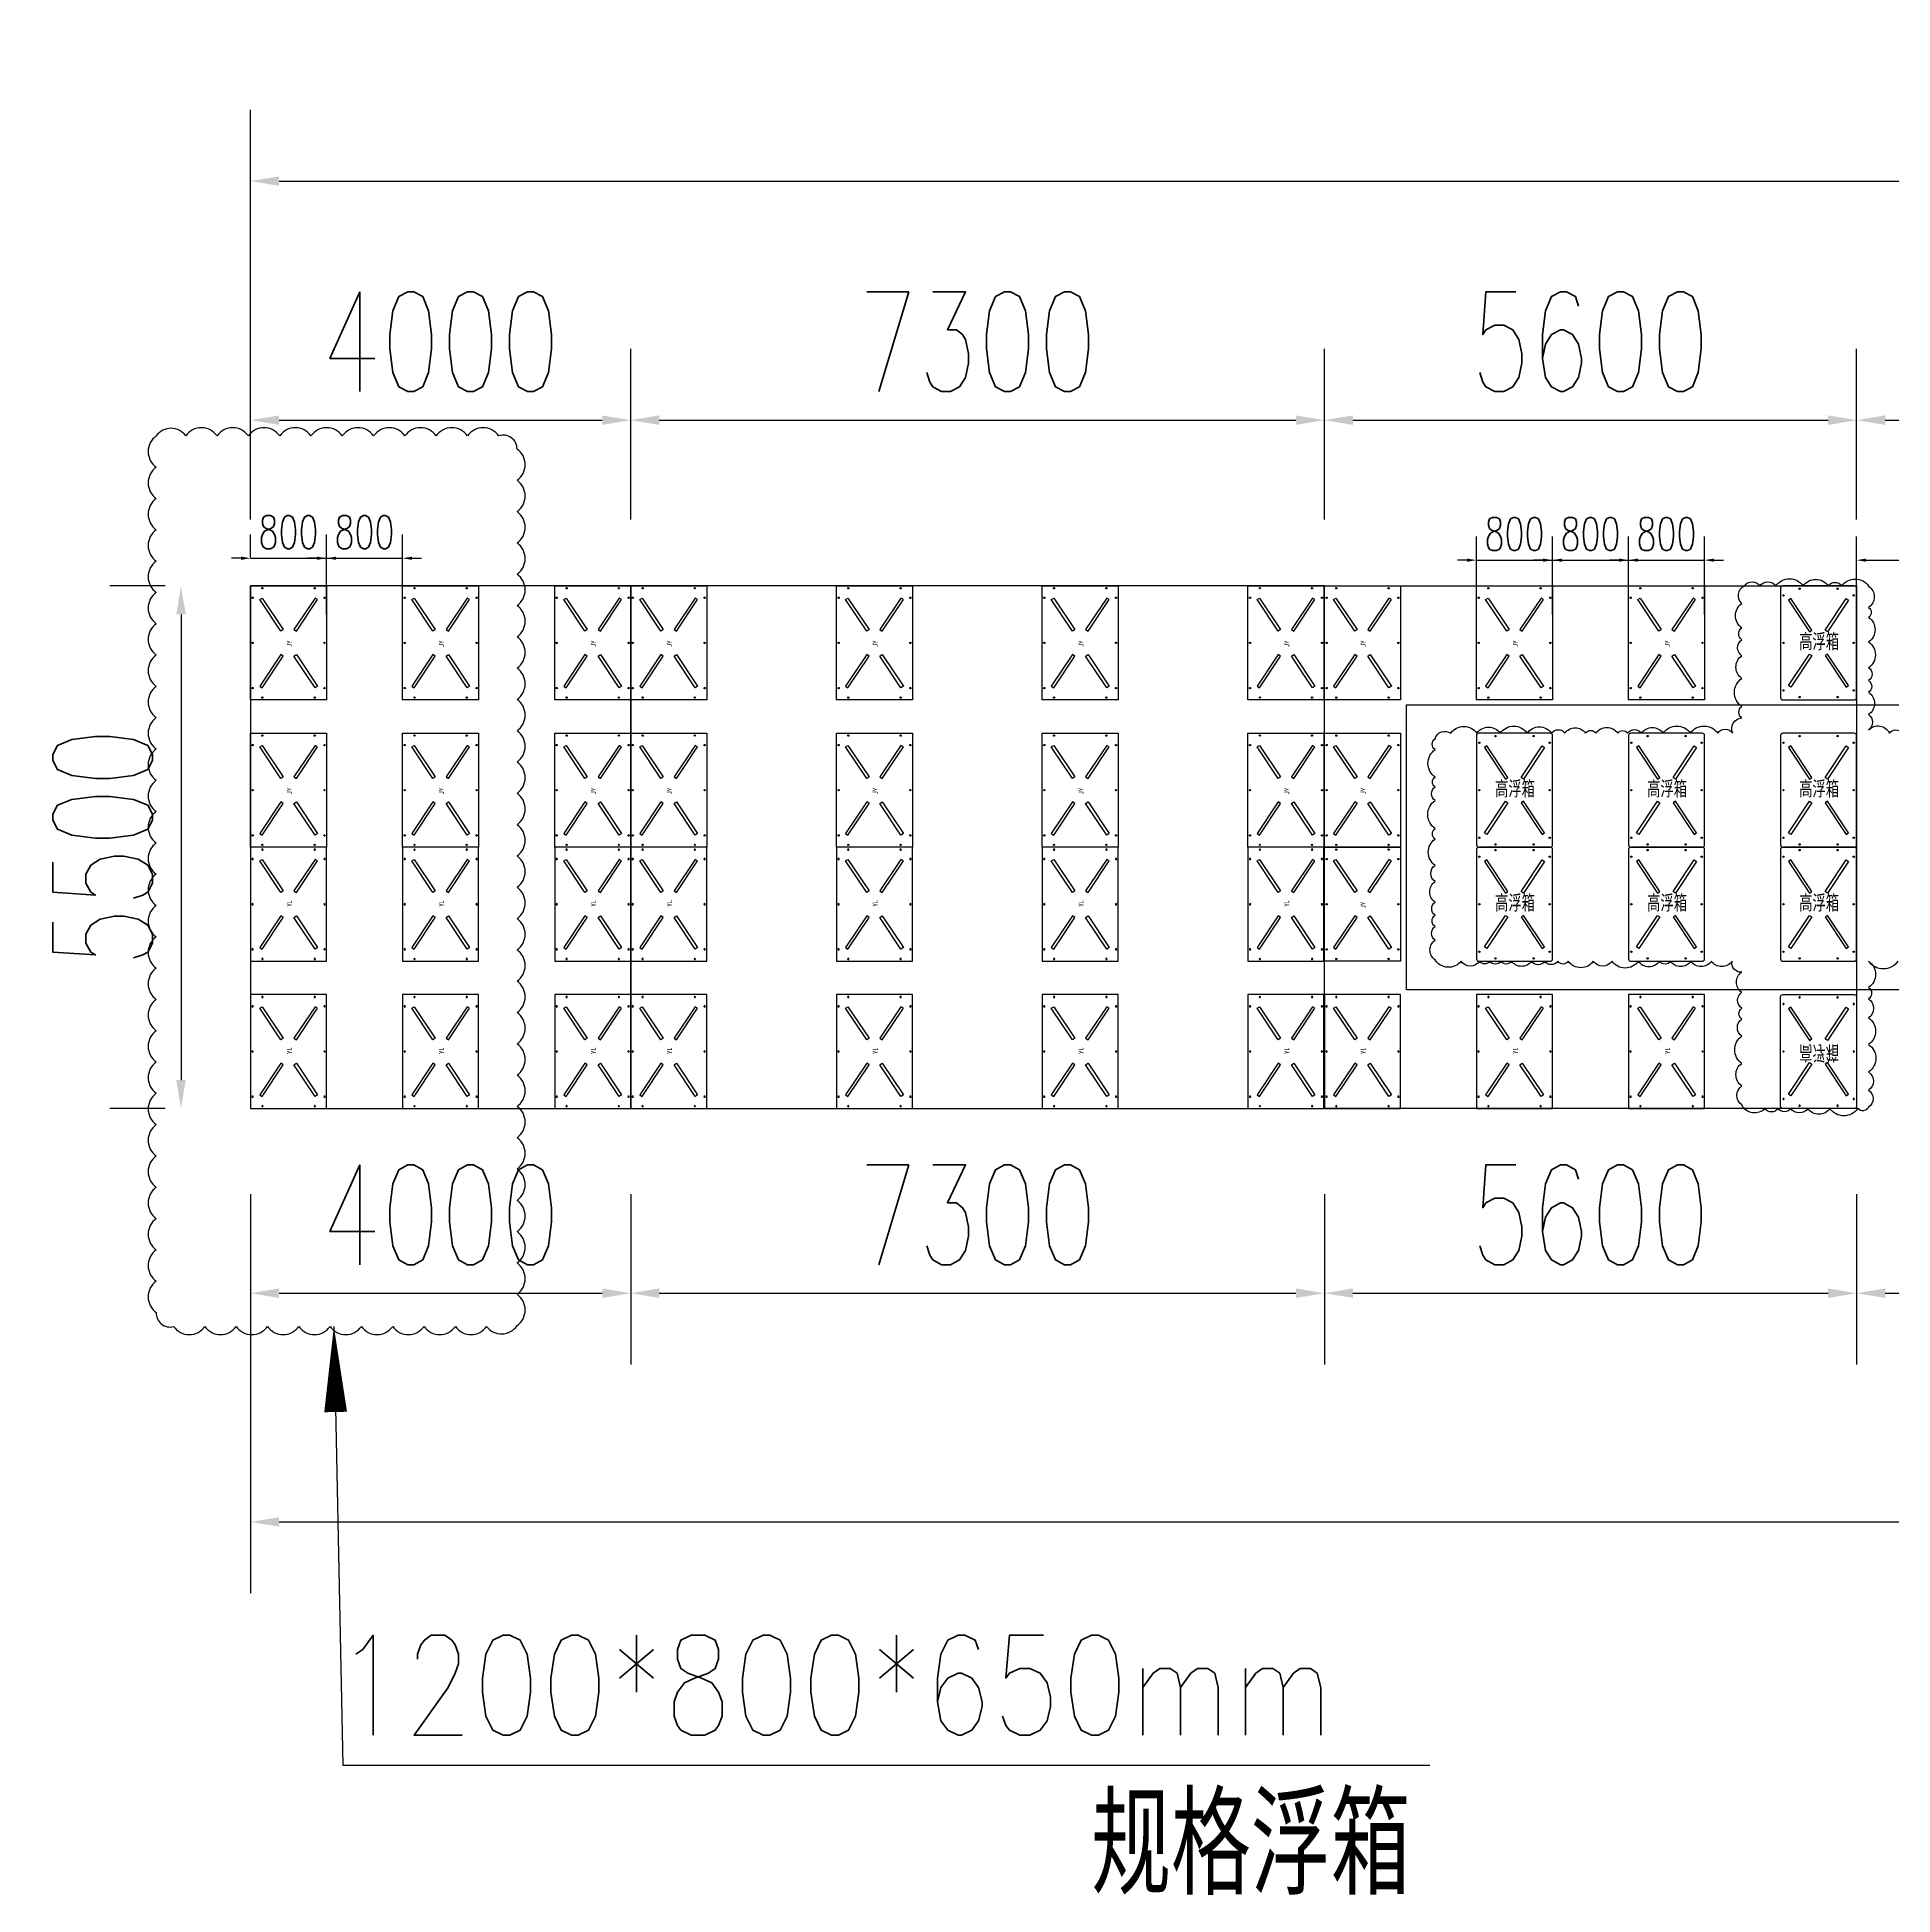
# Model space of a CAD drawing. Header units: millimetres. Extents: x -1471591 to 944464, y -468930 to 547002.
# Drawn here: x -982938 to -963411, y 48249 to 67797 of the extents above; entities that cross this region are included whole.
import ezdxf

# ---------------------------------------------------------------- set-up
doc = ezdxf.new("R2010")
doc.units = ezdxf.units.MM
doc.header["$LTSCALE"] = 10
doc.header["$PDMODE"] = 35
for name, color, linetype in [('DIM_LEAD', 3, 'Continuous'), ('PUB_TEXT', 7, 'Continuous'), ('W-FLOAT_BOWL浮筒', 253, 'Continuous'), ('W-STEEL_FRAME钢架', 3, 'Continuous')]:
    doc.layers.add(name, color=color, linetype=linetype)
doc.styles.get("Standard").update_dxf_attribs({"font": 'simplex.shx', "width": 0.8, "bigfont": 'hztxt.shx'})
doc.styles.add('STANDARD_T3', font='simplex.shx', dxfattribs={"width": 0.7, "bigfont": 'hztxt.shx'})
doc.styles.add('黑体', font='simhei.ttf', dxfattribs={"width": 0.8})
doc.dimstyles.new('W&&100', dxfattribs={"dimtxt": 350, "dimasz": 100, "dimexe": 250, "dimexo": 300, "dimgap": 100, "dimtad": 1, "dimdec": 0, "dimzin": 0, "dimdsep": 46, "dimtxsty": 'STANDARD_T3', "dimcen": 0.09, "dimclrd": 1, "dimclre": 1, "dimclrt": 7, "dimazin": 2, "dimtfac": 1, "dimtdec": 0, "dimtix": 1, "dimtmove": 2, "dimatfit": 3, "dimfxl": 0, "dimtolj": 1, "dimtzin": 0, "dimarcsym": 0})
doc.dimstyles.new('W&&300', dxfattribs={"dimtxt": 1050, "dimasz": 300, "dimexe": 750, "dimexo": 900, "dimgap": 300, "dimtad": 1, "dimdec": 0, "dimzin": 0, "dimdsep": 46, "dimtxsty": 'STANDARD_T3', "dimcen": 0.09, "dimclrd": 1, "dimclre": 1, "dimclrt": 7, "dimazin": 2, "dimtfac": 1, "dimtdec": 0, "dimtix": 1, "dimtmove": 2, "dimatfit": 3, "dimfxl": 0, "dimtolj": 1, "dimtzin": 0, "dimarcsym": 0})

# ---------------------------------------------------------------- blocks, each defined once
blk = doc.blocks.new('*D33')
at = {"color": 1, "lineweight": -2, "transparency": 16777216}
for p, q in [((-981592, 62023), (-982174, 62023)), ((-981424, 61723), (-981424, 56823)), ((-981592, 56523), (-982174, 56523))]:
    blk.add_line(p, q, dxfattribs=at)
at = {"color": 1, "transparency": 16777216}
for points in [[(-981474, 61723), (-981374, 61723), (-981424, 62023)], [(-981474, 56823), (-981374, 56823), (-981424, 56523)]]:
    blk.add_solid(points, dxfattribs=at)
at = {"layer": 'Defpoints', "color": 0, "transparency": 16777216}
for p in [(-980692, 62023), (-981424, 56523), (-980692, 56523)]:
    blk.add_point(p, dxfattribs=at)
at = {"color": 7, "transparency": 16777216, "insert": (-982249, 59273), "char_height": 1050, "attachment_point": 5, "rotation": 90, "style": 'STANDARD_T3'}
blk.add_mtext('\\A1;5500', dxfattribs=at)
blk = doc.blocks.new('*D1755')
at = {"layer": 'Defpoints', "color": 0, "transparency": 16777216}
for p in [(-885692, 66283), (-980692, 62023), (-885692, 62023)]:
    blk.add_point(p, dxfattribs=at)
at = {"layer": 'W-STEEL_FRAME钢架', "color": 1, "lineweight": -2, "transparency": 16777216}
for p, q in [((-980692, 62923), (-980692, 67033)), ((-885692, 62923), (-885692, 67033)), ((-980392, 66283), (-885992, 66283))]:
    blk.add_line(p, q, dxfattribs=at)
at = {"layer": 'W-STEEL_FRAME钢架', "color": 1, "transparency": 16777216}
for points in [[(-980392, 66333), (-980392, 66233), (-980692, 66283)], [(-885992, 66333), (-885992, 66233), (-885692, 66283)]]:
    blk.add_solid(points, dxfattribs=at)
at = {"layer": 'W-STEEL_FRAME钢架', "color": 7, "transparency": 16777216, "insert": (-933192, 67108), "char_height": 1050, "attachment_point": 5, "style": 'STANDARD_T3'}
blk.add_mtext('\\A1;95000', dxfattribs=at)
blk = doc.blocks.new('*D1104')
at = {"layer": 'Defpoints', "color": 0, "transparency": 16777216}
for p in [(-966992, 62294), (-967792, 61423), (-966992, 61423)]:
    blk.add_point(p, dxfattribs=at)
at = {"layer": 'W-STEEL_FRAME钢架', "color": 1, "lineweight": -2, "transparency": 16777216}
for p, q in [((-967792, 61723), (-967792, 62544)), ((-966992, 61723), (-966992, 62544)), ((-967892, 62294), (-967992, 62294)), ((-967792, 62294), (-966992, 62294)), ((-966892, 62294), (-966792, 62294))]:
    blk.add_line(p, q, dxfattribs=at)
at = {"layer": 'W-STEEL_FRAME钢架', "color": 1, "transparency": 16777216}
for points in [[(-967892, 62311), (-967892, 62277), (-967792, 62294)], [(-966892, 62311), (-966892, 62277), (-966992, 62294)]]:
    blk.add_solid(points, dxfattribs=at)
at = {"layer": 'W-STEEL_FRAME钢架', "color": 7, "transparency": 16777216, "insert": (-967392, 62569), "char_height": 350, "attachment_point": 5, "style": 'STANDARD_T3'}
blk.add_mtext('\\A1;800', dxfattribs=at)
blk = doc.blocks.new('*D1105')
at = {"layer": 'Defpoints', "color": 0, "transparency": 16777216}
for p in [(-966192, 62294), (-966992, 61423), (-966192, 61423)]:
    blk.add_point(p, dxfattribs=at)
at = {"layer": 'W-STEEL_FRAME钢架', "color": 1, "lineweight": -2, "transparency": 16777216}
for p, q in [((-966992, 61723), (-966992, 62544)), ((-966192, 61723), (-966192, 62544)), ((-967092, 62294), (-967192, 62294)), ((-966992, 62294), (-966192, 62294)), ((-966092, 62294), (-965992, 62294))]:
    blk.add_line(p, q, dxfattribs=at)
at = {"layer": 'W-STEEL_FRAME钢架', "color": 1, "transparency": 16777216}
for points in [[(-967092, 62311), (-967092, 62277), (-966992, 62294)], [(-966092, 62311), (-966092, 62277), (-966192, 62294)]]:
    blk.add_solid(points, dxfattribs=at)
at = {"layer": 'W-STEEL_FRAME钢架', "color": 7, "transparency": 16777216, "insert": (-966592, 62569), "char_height": 350, "attachment_point": 5, "style": 'STANDARD_T3'}
blk.add_mtext('\\A1;800', dxfattribs=at)
blk = doc.blocks.new('*D1106')
at = {"layer": 'Defpoints', "color": 0, "transparency": 16777216}
for p in [(-965392, 62294), (-966192, 61423), (-965392, 61423)]:
    blk.add_point(p, dxfattribs=at)
at = {"layer": 'W-STEEL_FRAME钢架', "color": 1, "lineweight": -2, "transparency": 16777216}
for p, q in [((-966192, 61723), (-966192, 62544)), ((-965392, 61723), (-965392, 62544)), ((-966292, 62294), (-966392, 62294)), ((-966192, 62294), (-965392, 62294)), ((-965292, 62294), (-965192, 62294))]:
    blk.add_line(p, q, dxfattribs=at)
at = {"layer": 'W-STEEL_FRAME钢架', "color": 1, "transparency": 16777216}
for points in [[(-966292, 62311), (-966292, 62277), (-966192, 62294)], [(-965292, 62311), (-965292, 62277), (-965392, 62294)]]:
    blk.add_solid(points, dxfattribs=at)
at = {"layer": 'W-STEEL_FRAME钢架', "color": 7, "transparency": 16777216, "insert": (-965792, 62569), "char_height": 350, "attachment_point": 5, "style": 'STANDARD_T3'}
blk.add_mtext('\\A1;800', dxfattribs=at)
blk = doc.blocks.new('*D1107')
at = {"layer": 'Defpoints', "color": 0, "transparency": 16777216}
for p in [(-958792, 62294), (-963792, 61423), (-958792, 61423)]:
    blk.add_point(p, dxfattribs=at)
at = {"layer": 'W-STEEL_FRAME钢架', "color": 1, "lineweight": -2, "transparency": 16777216}
for p, q in [((-963792, 61723), (-963792, 62544)), ((-958792, 61723), (-958792, 62544)), ((-963692, 62294), (-958892, 62294))]:
    blk.add_line(p, q, dxfattribs=at)
at = {"layer": 'W-STEEL_FRAME钢架', "color": 1, "transparency": 16777216}
for points in [[(-963692, 62311), (-963692, 62277), (-963792, 62294)], [(-958892, 62311), (-958892, 62277), (-958792, 62294)]]:
    blk.add_solid(points, dxfattribs=at)
at = {"layer": 'W-STEEL_FRAME钢架', "color": 7, "transparency": 16777216, "insert": (-961292, 62569), "char_height": 350, "attachment_point": 5, "style": 'STANDARD_T3'}
blk.add_mtext('\\A1;5000', dxfattribs=at)
blk = doc.blocks.new('*D48')
at = {"layer": 'Defpoints', "color": 0, "transparency": 16777216}
for p in [(-979892, 62314), (-980692, 62023), (-979892, 61423)]:
    blk.add_point(p, dxfattribs=at)
at = {"layer": 'W-STEEL_FRAME钢架', "color": 1, "lineweight": -2, "transparency": 16777216}
for p, q in [((-980692, 62323), (-980692, 62564)), ((-979892, 61723), (-979892, 62564)), ((-980792, 62314), (-980892, 62314)), ((-980692, 62314), (-979892, 62314)), ((-979792, 62314), (-979692, 62314))]:
    blk.add_line(p, q, dxfattribs=at)
at = {"layer": 'W-STEEL_FRAME钢架', "color": 1, "transparency": 16777216}
for points in [[(-980792, 62331), (-980792, 62297), (-980692, 62314)], [(-979792, 62331), (-979792, 62297), (-979892, 62314)]]:
    blk.add_solid(points, dxfattribs=at)
at = {"layer": 'W-STEEL_FRAME钢架', "color": 7, "transparency": 16777216, "insert": (-980292, 62589), "char_height": 350, "attachment_point": 5, "style": 'STANDARD_T3'}
blk.add_mtext('\\A1;800', dxfattribs=at)
blk = doc.blocks.new('*D49')
at = {"layer": 'Defpoints', "color": 0, "transparency": 16777216}
for p in [(-979092, 62314), (-979892, 61423), (-979092, 61423)]:
    blk.add_point(p, dxfattribs=at)
at = {"layer": 'W-STEEL_FRAME钢架', "color": 1, "lineweight": -2, "transparency": 16777216}
for p, q in [((-979892, 61723), (-979892, 62564)), ((-979092, 61723), (-979092, 62564)), ((-979992, 62314), (-980092, 62314)), ((-979892, 62314), (-979092, 62314)), ((-978992, 62314), (-978892, 62314))]:
    blk.add_line(p, q, dxfattribs=at)
at = {"layer": 'W-STEEL_FRAME钢架', "color": 1, "transparency": 16777216}
for points in [[(-979992, 62331), (-979992, 62297), (-979892, 62314)], [(-978992, 62331), (-978992, 62297), (-979092, 62314)]]:
    blk.add_solid(points, dxfattribs=at)
at = {"layer": 'W-STEEL_FRAME钢架', "color": 7, "transparency": 16777216, "insert": (-979492, 62589), "char_height": 350, "attachment_point": 5, "style": 'STANDARD_T3'}
blk.add_mtext('\\A1;800', dxfattribs=at)
blk = doc.blocks.new('*D68')
at = {"color": 1, "lineweight": -2, "transparency": 16777216}
for p, q in [((-980692, 55623), (-980692, 53830)), ((-976692, 55623), (-976692, 53830)), ((-980392, 54580), (-976992, 54580))]:
    blk.add_line(p, q, dxfattribs=at)
at = {"color": 1, "transparency": 16777216}
for points in [[(-980392, 54630), (-980392, 54530), (-980692, 54580)], [(-976992, 54630), (-976992, 54530), (-976692, 54580)]]:
    blk.add_solid(points, dxfattribs=at)
at = {"layer": 'Defpoints', "color": 0, "transparency": 16777216}
for p in [(-980692, 56523), (-976692, 56523), (-976692, 54580)]:
    blk.add_point(p, dxfattribs=at)
at = {"color": 7, "transparency": 16777216, "insert": (-978692, 55405), "char_height": 1050, "attachment_point": 5, "style": 'STANDARD_T3'}
blk.add_mtext('\\A1;4000', dxfattribs=at)
blk = doc.blocks.new('*D1111')
at = {"color": 1, "lineweight": -2, "transparency": 16777216}
for p, q in [((-969392, 55623), (-969392, 53830)), ((-963792, 55623), (-963792, 53830)), ((-969092, 54580), (-964092, 54580))]:
    blk.add_line(p, q, dxfattribs=at)
at = {"color": 1, "transparency": 16777216}
for points in [[(-969092, 54630), (-969092, 54530), (-969392, 54580)], [(-964092, 54630), (-964092, 54530), (-963792, 54580)]]:
    blk.add_solid(points, dxfattribs=at)
at = {"layer": 'Defpoints', "color": 0, "transparency": 16777216}
for p in [(-969392, 56523), (-963792, 56523), (-963792, 54580)]:
    blk.add_point(p, dxfattribs=at)
at = {"color": 7, "transparency": 16777216, "insert": (-966592, 55405), "char_height": 1050, "attachment_point": 5, "style": 'STANDARD_T3'}
blk.add_mtext('\\A1;5600', dxfattribs=at)
blk = doc.blocks.new('*D1112')
at = {"color": 1, "lineweight": -2, "transparency": 16777216}
for p, q in [((-963792, 55623), (-963792, 53830)), ((-958792, 55623), (-958792, 53830)), ((-963492, 54580), (-959092, 54580))]:
    blk.add_line(p, q, dxfattribs=at)
at = {"color": 1, "transparency": 16777216}
for points in [[(-963492, 54630), (-963492, 54530), (-963792, 54580)], [(-959092, 54630), (-959092, 54530), (-958792, 54580)]]:
    blk.add_solid(points, dxfattribs=at)
at = {"layer": 'Defpoints', "color": 0, "transparency": 16777216}
for p in [(-963792, 56523), (-958792, 56523), (-958792, 54580)]:
    blk.add_point(p, dxfattribs=at)
at = {"color": 7, "transparency": 16777216, "insert": (-961292, 55405), "char_height": 1050, "attachment_point": 5, "style": 'STANDARD_T3'}
blk.add_mtext('\\A1;5000', dxfattribs=at)
blk = doc.blocks.new('*D1103')
at = {"color": 1, "lineweight": -2, "transparency": 16777216}
for p, q in [((-976692, 55623), (-976692, 53830)), ((-969392, 55623), (-969392, 53830)), ((-976392, 54580), (-969692, 54580))]:
    blk.add_line(p, q, dxfattribs=at)
at = {"color": 1, "transparency": 16777216}
for points in [[(-976392, 54630), (-976392, 54530), (-976692, 54580)], [(-969692, 54630), (-969692, 54530), (-969392, 54580)]]:
    blk.add_solid(points, dxfattribs=at)
at = {"layer": 'Defpoints', "color": 0, "transparency": 16777216}
for p in [(-976692, 56523), (-969392, 56523), (-969392, 54580)]:
    blk.add_point(p, dxfattribs=at)
at = {"color": 7, "transparency": 16777216, "insert": (-973042, 55405), "char_height": 1050, "attachment_point": 5, "style": 'STANDARD_T3'}
blk.add_mtext('\\A1;7300', dxfattribs=at)
blk = doc.blocks.new('*D72')
at = {"color": 1, "lineweight": -2, "transparency": 16777216}
for p, q in [((-980692, 55623), (-980692, 51423)), ((-885692, 55623), (-885692, 51423)), ((-980392, 52173), (-885992, 52173))]:
    blk.add_line(p, q, dxfattribs=at)
at = {"color": 1, "transparency": 16777216}
for points in [[(-980392, 52223), (-980392, 52123), (-980692, 52173)], [(-885992, 52223), (-885992, 52123), (-885692, 52173)]]:
    blk.add_solid(points, dxfattribs=at)
at = {"layer": 'Defpoints', "color": 0, "transparency": 16777216}
for p in [(-980692, 56523), (-885692, 56523), (-885692, 52173)]:
    blk.add_point(p, dxfattribs=at)
at = {"color": 7, "transparency": 16777216, "insert": (-933192, 52998), "char_height": 1050, "attachment_point": 5, "style": 'STANDARD_T3'}
blk.add_mtext('\\A1;95000', dxfattribs=at)
blk = doc.blocks.new('*U171')
at = {"layer": 'W-FLOAT_BOWL浮筒'}
for p, q in [((375, 600), (-375, 600)), ((-400, 575), (-400, -575)), ((400, -575), (400, 575)), ((-375, -600), (375, -600))]:
    blk.add_line(p, q, dxfattribs=at)
at = {"layer": 'W-FLOAT_BOWL浮筒', "color": 3}
for p, q in [((-377, 500), (-363, 500)), ((-370, 493), (-370, 507)), ((-193, 570), (-207, 570)), ((-200, 563), (-200, 577)), ((207, 570), (193, 570)), ((200, 563), (200, 577)), ((377, 500), (363, 500)), ((370, 493), (370, 507)), ((-377, 0), (-363, 0)), ((-370, -7), (-370, 7)), ((377, 0), (363, 0)), ((370, -7), (370, 7)), ((-377, -500), (-363, -500)), ((-370, -507), (-370, -493)), ((-193, -570), (-207, -570)), ((-200, -577), (-200, -563)), ((207, -570), (193, -570)), ((200, -577), (200, -563)), ((377, -500), (363, -500)), ((370, -507), (370, -493))]:
    blk.add_line(p, q, dxfattribs=at)
at = {"layer": 'W-FLOAT_BOWL浮筒', "ltscale": 100}
for points in [[(-316, 450), (-95, 117), (-70, 133), (-291, 467)], [(316, 450), (95, 117), (70, 133), (291, 467)], [(-316, -450), (-95, -117), (-70, -133), (-291, -467)], [(316, -450), (95, -117), (70, -133), (291, -467)]]:
    blk.add_lwpolyline(points, close=True, dxfattribs=at)
at = {"layer": 'W-FLOAT_BOWL浮筒'}
for centre in [(-370, 500), (-200, 570), (200, 570), (370, 500), (-370, 0), (370, 0), (-370, -500), (-200, -570), (200, -570), (370, -500)]:
    blk.add_circle(centre, 7, dxfattribs=at)
for centre, start, end in [((-375, 575), 90, 180), ((375, 575), 0, 90), ((-375, -575), 180, 270), ((375, -575), 270, 0)]:
    blk.add_arc(centre, 25, start, end, dxfattribs=at)
at = {"layer": 'PUB_TEXT', "width": 0.8}
blk.add_text('高浮箱', height=175, dxfattribs=at).set_placement((-205, -77))
blk = doc.blocks.new('*U172')
at = {"color": 0, "linetype": 'ByBlock', "lineweight": -2}
for p in [(0, 0), (1600, 0), (3200, 0), (0, -1200), (1600, -1200), (3200, -1200)]:
    blk.add_blockref('*U171', p, dxfattribs=at)
blk = doc.blocks.new('$matou$00000186')
for points in [[(-600, 400), (600, 400), (600, -400), (-600, -400)], [(-456, 304), (-472, 279), (-140, 57), (-123, 82)], [(456, 304), (472, 279), (140, 57), (123, 82)], [(-456, -304), (-472, -279), (-140, -57), (-123, -82)], [(456, -304), (472, -279), (140, -57), (123, -82)]]:
    blk.add_lwpolyline(points, close=True)
at = {"color": 1}
for centre in [(-575, 275), (-475, 378), (0, 378), (475, 378), (575, 275), (-575, -275), (-475, -378), (0, -378), (475, -378), (575, -275)]:
    blk.add_circle(centre, 7, dxfattribs=at)
at = {"layer": 'PUB_TEXT', "style": '黑体', "width": 0.8}
blk.add_text('JY', height=52.6, dxfattribs=at).set_placement((-44, -35))
blk = doc.blocks.new('*U522')
at = {"layer": 'W-FLOAT_BOWL浮筒', "rotation": 90}
for p in [(0, 775), (0, -775)]:
    blk.add_blockref('$matou$00000186', p, dxfattribs=at)
blk = doc.blocks.new('*U523')
at = {"color": 0, "linetype": 'ByBlock', "lineweight": -2}
for p in [(0, 0), (1600, 0), (3200, 0)]:
    blk.add_blockref('*U522', p, dxfattribs=at)
blk = doc.blocks.new('*U524')
at = {"layer": 'W-FLOAT_BOWL浮筒', "rotation": 90}
for p in [(0, 775), (0, -775)]:
    blk.add_blockref('$matou$00000186', p, dxfattribs=at)
blk = doc.blocks.new('*U525')
at = {"color": 0, "linetype": 'ByBlock', "lineweight": -2}
for p in [(0, 0), (1600, 0), (3200, 0)]:
    blk.add_blockref('*U524', p, dxfattribs=at)
blk = doc.blocks.new('*U526')
at = {"layer": 'W-FLOAT_BOWL浮筒', "rotation": 90}
for p in [(0, 600), (0, -600)]:
    blk.add_blockref('$matou$00000186', p, dxfattribs=at)
blk = doc.blocks.new('*U527')
at = {"color": 0, "linetype": 'ByBlock', "lineweight": -2}
blk.add_blockref('*U526', (0, 0), dxfattribs=at)
blk = doc.blocks.new('*U528')
at = {"layer": 'W-FLOAT_BOWL浮筒', "rotation": 90}
blk.add_blockref('$matou$00000186', (0, 0), dxfattribs=at)
blk = doc.blocks.new('*U529')
at = {"color": 0, "linetype": 'ByBlock', "lineweight": -2}
for p in [(0, 0), (1600, 0), (3200, 0)]:
    blk.add_blockref('*U528', p, dxfattribs=at)
blk = doc.blocks.new('*U530')
at = {"layer": 'W-FLOAT_BOWL浮筒', "rotation": 90}
blk.add_blockref('$matou$00000186', (0, 0), dxfattribs=at)
blk = doc.blocks.new('*U531')
at = {"color": 0, "linetype": 'ByBlock', "lineweight": -2}
for p in [(0, 0), (1600, 0), (3200, 0)]:
    blk.add_blockref('*U530', p, dxfattribs=at)
blk = doc.blocks.new('*U538')
at = {"layer": 'W-FLOAT_BOWL浮筒', "rotation": 90}
blk.add_blockref('$matou$00000186', (0, 0), dxfattribs=at)
blk = doc.blocks.new('*U539')
at = {"color": 0, "linetype": 'ByBlock', "lineweight": -2}
for p in [(0, 1550), (2165, 1550), (4330, 1550), (6495, 1550), (0, 0), (2165, 0), (4330, 0), (6495, 0)]:
    blk.add_blockref('*U538', p, dxfattribs=at)
blk = doc.blocks.new('*U540')
at = {"layer": 'W-FLOAT_BOWL浮筒', "rotation": 90}
blk.add_blockref('$matou$00000186', (0, 0), dxfattribs=at)
blk = doc.blocks.new('*U541')
at = {"color": 0, "linetype": 'ByBlock', "lineweight": -2}
for p in [(0, 1550), (2165, 1550), (4330, 1550), (6495, 1550), (0, 0), (2165, 0), (4330, 0), (6495, 0)]:
    blk.add_blockref('*U540', p, dxfattribs=at)
blk = doc.blocks.new('*U1096')
at = {"layer": 'W-FLOAT_BOWL浮筒'}
for p, q in [((375, 600), (-375, 600)), ((-400, 575), (-400, -575)), ((400, -575), (400, 575)), ((-375, -600), (375, -600))]:
    blk.add_line(p, q, dxfattribs=at)
at = {"layer": 'W-FLOAT_BOWL浮筒', "color": 3}
for p, q in [((-377, 500), (-363, 500)), ((-370, 493), (-370, 507)), ((-193, 570), (-207, 570)), ((-200, 563), (-200, 577)), ((207, 570), (193, 570)), ((200, 563), (200, 577)), ((377, 500), (363, 500)), ((370, 493), (370, 507)), ((-377, 0), (-363, 0)), ((-370, -7), (-370, 7)), ((377, 0), (363, 0)), ((370, -7), (370, 7)), ((-377, -500), (-363, -500)), ((-370, -507), (-370, -493)), ((-193, -570), (-207, -570)), ((-200, -577), (-200, -563)), ((207, -570), (193, -570)), ((200, -577), (200, -563)), ((377, -500), (363, -500)), ((370, -507), (370, -493))]:
    blk.add_line(p, q, dxfattribs=at)
at = {"layer": 'W-FLOAT_BOWL浮筒', "ltscale": 100}
for points in [[(-316, 450), (-95, 117), (-70, 133), (-291, 467)], [(316, 450), (95, 117), (70, 133), (291, 467)], [(-316, -450), (-95, -117), (-70, -133), (-291, -467)], [(316, -450), (95, -117), (70, -133), (291, -467)]]:
    blk.add_lwpolyline(points, close=True, dxfattribs=at)
at = {"layer": 'W-FLOAT_BOWL浮筒'}
for centre in [(-370, 500), (-200, 570), (200, 570), (370, 500), (-370, 0), (370, 0), (-370, -500), (-200, -570), (200, -570), (370, -500)]:
    blk.add_circle(centre, 7, dxfattribs=at)
for centre, start, end in [((-375, 575), 90, 180), ((375, 575), 0, 90), ((-375, -575), 180, 270), ((375, -575), 270, 0)]:
    blk.add_arc(centre, 25, start, end, dxfattribs=at)
at = {"layer": 'PUB_TEXT', "width": 0.8}
blk.add_text('高浮箱', height=175, dxfattribs=at).set_placement((-205, -77))
blk = doc.blocks.new('*U1095')
at = {"color": 0, "linetype": 'ByBlock', "lineweight": -2}
blk.add_blockref('*U1096', (0, 0), dxfattribs=at)
blk = doc.blocks.new('*U1098')
at = {"layer": 'W-FLOAT_BOWL浮筒'}
for p, q in [((375, 600), (-375, 600)), ((-400, 575), (-400, -575)), ((400, -575), (400, 575)), ((-375, -600), (375, -600))]:
    blk.add_line(p, q, dxfattribs=at)
at = {"layer": 'W-FLOAT_BOWL浮筒', "color": 3}
for p, q in [((-377, 500), (-363, 500)), ((-370, 493), (-370, 507)), ((-193, 570), (-207, 570)), ((-200, 563), (-200, 577)), ((207, 570), (193, 570)), ((200, 563), (200, 577)), ((377, 500), (363, 500)), ((370, 493), (370, 507)), ((-377, 0), (-363, 0)), ((-370, -7), (-370, 7)), ((377, 0), (363, 0)), ((370, -7), (370, 7)), ((-377, -500), (-363, -500)), ((-370, -507), (-370, -493)), ((-193, -570), (-207, -570)), ((-200, -577), (-200, -563)), ((207, -570), (193, -570)), ((200, -577), (200, -563)), ((377, -500), (363, -500)), ((370, -507), (370, -493))]:
    blk.add_line(p, q, dxfattribs=at)
at = {"layer": 'W-FLOAT_BOWL浮筒', "ltscale": 100}
for points in [[(-316, 450), (-95, 117), (-70, 133), (-291, 467)], [(316, 450), (95, 117), (70, 133), (291, 467)], [(-316, -450), (-95, -117), (-70, -133), (-291, -467)], [(316, -450), (95, -117), (70, -133), (291, -467)]]:
    blk.add_lwpolyline(points, close=True, dxfattribs=at)
at = {"layer": 'W-FLOAT_BOWL浮筒'}
for centre in [(-370, 500), (-200, 570), (200, 570), (370, 500), (-370, 0), (370, 0), (-370, -500), (-200, -570), (200, -570), (370, -500)]:
    blk.add_circle(centre, 7, dxfattribs=at)
for centre, start, end in [((-375, 575), 90, 180), ((375, 575), 0, 90), ((-375, -575), 180, 270), ((375, -575), 270, 0)]:
    blk.add_arc(centre, 25, start, end, dxfattribs=at)
at = {"layer": 'PUB_TEXT', "width": 0.8}
blk.add_text('高浮箱', height=175, dxfattribs=at).set_placement((-205, -77))
blk = doc.blocks.new('*U1097')
at = {"color": 0, "linetype": 'ByBlock', "lineweight": -2}
blk.add_blockref('*U1098', (0, 0), dxfattribs=at)
blk = doc.blocks.new('*D1889')
at = {"color": 1, "lineweight": -2, "transparency": 16777216}
for p, q in [((-980692, 62723), (-980692, 64517)), ((-976692, 62723), (-976692, 64517)), ((-980392, 63767), (-976992, 63767))]:
    blk.add_line(p, q, dxfattribs=at)
at = {"color": 1, "transparency": 16777216}
for points in [[(-980392, 63817), (-980392, 63717), (-980692, 63767)], [(-976992, 63817), (-976992, 63717), (-976692, 63767)]]:
    blk.add_solid(points, dxfattribs=at)
at = {"layer": 'Defpoints', "color": 0, "transparency": 16777216}
for p in [(-976692, 63767), (-980692, 61823), (-976692, 61823)]:
    blk.add_point(p, dxfattribs=at)
at = {"color": 7, "transparency": 16777216, "insert": (-978692, 64592), "char_height": 1050, "attachment_point": 5, "style": 'STANDARD_T3'}
blk.add_mtext('\\A1;4000', dxfattribs=at)
blk = doc.blocks.new('*D1892')
at = {"color": 1, "lineweight": -2, "transparency": 16777216}
for p, q in [((-969392, 62723), (-969392, 64517)), ((-963792, 62723), (-963792, 64517)), ((-969092, 63767), (-964092, 63767))]:
    blk.add_line(p, q, dxfattribs=at)
at = {"color": 1, "transparency": 16777216}
for points in [[(-969092, 63817), (-969092, 63717), (-969392, 63767)], [(-964092, 63817), (-964092, 63717), (-963792, 63767)]]:
    blk.add_solid(points, dxfattribs=at)
at = {"layer": 'Defpoints', "color": 0, "transparency": 16777216}
for p in [(-963792, 63767), (-969392, 61823), (-963792, 61823)]:
    blk.add_point(p, dxfattribs=at)
at = {"color": 7, "transparency": 16777216, "insert": (-966592, 64592), "char_height": 1050, "attachment_point": 5, "style": 'STANDARD_T3'}
blk.add_mtext('\\A1;5600', dxfattribs=at)
blk = doc.blocks.new('*D1893')
at = {"color": 1, "lineweight": -2, "transparency": 16777216}
for p, q in [((-963792, 62723), (-963792, 64517)), ((-958792, 62723), (-958792, 64517)), ((-963492, 63767), (-959092, 63767))]:
    blk.add_line(p, q, dxfattribs=at)
at = {"color": 1, "transparency": 16777216}
for points in [[(-963492, 63817), (-963492, 63717), (-963792, 63767)], [(-959092, 63817), (-959092, 63717), (-958792, 63767)]]:
    blk.add_solid(points, dxfattribs=at)
at = {"layer": 'Defpoints', "color": 0, "transparency": 16777216}
for p in [(-958792, 63767), (-963792, 61823), (-958792, 61823)]:
    blk.add_point(p, dxfattribs=at)
at = {"color": 7, "transparency": 16777216, "insert": (-961292, 64592), "char_height": 1050, "attachment_point": 5, "style": 'STANDARD_T3'}
blk.add_mtext('\\A1;5000', dxfattribs=at)
blk = doc.blocks.new('*D1891')
at = {"color": 1, "lineweight": -2, "transparency": 16777216}
for p, q in [((-976692, 62723), (-976692, 64517)), ((-969392, 62723), (-969392, 64517)), ((-976392, 63767), (-969692, 63767))]:
    blk.add_line(p, q, dxfattribs=at)
at = {"color": 1, "transparency": 16777216}
for points in [[(-976392, 63817), (-976392, 63717), (-976692, 63767)], [(-969692, 63817), (-969692, 63717), (-969392, 63767)]]:
    blk.add_solid(points, dxfattribs=at)
at = {"layer": 'Defpoints', "color": 0, "transparency": 16777216}
for p in [(-969392, 63767), (-976692, 61823), (-969392, 61823)]:
    blk.add_point(p, dxfattribs=at)
at = {"color": 7, "transparency": 16777216, "insert": (-973042, 64592), "char_height": 1050, "attachment_point": 5, "style": 'STANDARD_T3'}
blk.add_mtext('\\A1;7300', dxfattribs=at)

msp = doc.modelspace()

# ---------------------------------------------------------------- linework, layer by layer
msp.add_lwpolyline([(-981684, 63601.4, 0.5205671), (-981684, 63271.9, 0.5205671), (-981684, 62942.5, 0.5205671), (-981684, 62613.1, 0.5205671), (-981684, 62283.6, 0.5205671), (-981684, 61954.2, 0.5205671), (-981684, 61624.8, 0.5205671), (-981684, 61295.3, 0.5205671), (-981684, 60965.9, 0.5205671), (-981684, 60636.5, 0.5205671), (-981684, 60307, 0.5205671), (-981684, 59977.6, 0.5205671), (-981684, 59648.2, 0.5205671), (-981684, 59318.7, 0.5205671), (-981684, 58989.3, 0.5205671), (-981684, 58659.9, 0.5205671), (-981684, 58330.4, 0.5205671), (-981684, 58001, 0.5205671), (-981684, 57671.6, 0.5205671), (-981684, 57342.1, 0.5205671), (-981684, 57012.7, 0.5205671), (-981684, 56683.3, 0.5205671), (-981684, 56353.8, 0.5205671), (-981684, 56024.4, 0.5205671), (-981684, 55695, 0.5205671), (-981684, 55365.5, 0.5205671), (-981684, 55036.1, 0.5205671), (-981684, 54706.7, 0.5205671), (-981684, 54377.2, 0.5205671), (-981502.1, 54229.7, 0.5205671), (-981172.7, 54229.7, 0.5205671), (-980843.3, 54229.7, 0.5205671), (-980513.8, 54229.7, 0.5205671), (-980184.4, 54229.7, 0.5205671), (-979855, 54229.7, 0.5205671), (-979525.5, 54229.7, 0.5205671), (-979196.1, 54229.7, 0.5205671), (-978866.7, 54229.7, 0.5205671), (-978537.2, 54229.7, 0.5205671), (-978207.8, 54229.7, 0.5205671), (-977888.1, 54239.4, 0.5205671), (-977888.1, 54568.9, 0.5205671), (-977888.1, 54898.3, 0.5205671), (-977888.1, 55227.7, 0.5205671), (-977888.1, 55557.2, 0.5205671), (-977888.1, 55886.6, 0.5205671), (-977888.1, 56216, 0.5205671), (-977888.1, 56545.5, 0.5205671), (-977888.1, 56874.9, 0.5205671), (-977888.1, 57204.3, 0.5205671), (-977888.1, 57533.8, 0.5205671), (-977888.1, 57863.2, 0.5205671), (-977888.1, 58192.6, 0.5205671), (-977888.1, 58522.1, 0.5205671), (-977888.1, 58851.5, 0.5205671), (-977888.1, 59180.9, 0.5205671), (-977888.1, 59510.4, 0.5205671), (-977888.1, 59839.8, 0.5205671), (-977888.1, 60169.2, 0.5205671), (-977888.1, 60498.7, 0.5205671), (-977888.1, 60828.1, 0.5205671), (-977888.1, 61157.5, 0.5205671), (-977888.1, 61487, 0.5205671), (-977888.1, 61816.4, 0.5205671), (-977888.1, 62145.8, 0.5205671), (-977888.1, 62475.3, 0.5205671), (-977888.1, 62804.7, 0.5205671), (-977888.1, 63134.1, 0.5205671), (-977888.1, 63463.6, 0.5205671), (-978079.7, 63601.4, 0.5205671), (-978409.2, 63601.4, 0.5205671), (-978738.6, 63601.4, 0.5205671), (-979068, 63601.4, 0.5205671), (-979397.4, 63601.4, 0.5205671), (-979726.9, 63601.4, 0.5205671), (-980056.3, 63601.4, 0.5205671), (-980385.7, 63601.4, 0.5205671), (-980715.2, 63601.4, 0.5205671), (-981044.6, 63601.4, 0.5205671), (-981374, 63601.4, 0.5205671)], format="xyb", close=True)
msp.add_lwpolyline([(-976692.1, 62023.2), (-980692.1, 62023.2), (-980692.1, 56523.2), (-976692.1, 56523.2)], close=True)
msp.add_lwpolyline([(-963357.9, 58073.2, -0.5205671), (-963665.7, 58073.2, -0.5205671), (-963665.7, 57797.5, -0.5205671), (-963665.7, 57678.1, -0.5205671), (-963665.7, 57476.6, -0.5205671), (-963665.7, 57198.2, -0.5205671), (-963665.7, 56908, -0.5205671), (-963665.7, 56715.9, -0.5205671), (-963665.7, 56537.1, -0.5205671), (-963779.9, 56523.2, -0.5205671), (-964073.4, 56523.2, -0.5205671), (-964306.5, 56523.2, -0.5205671), (-964485, 56523.2, -0.5205671), (-964619.5, 56523.2, -0.5205671), (-964755.9, 56523.2, -0.5205671), (-965000.8, 56561.3, -0.5205671), (-965000.8, 56761.1, -0.5205671), (-965000.8, 56998.7, -0.5205671), (-965000.8, 57284.4, -0.5205671), (-965000.8, 57464, -0.5205671), (-965000.8, 57578.3, -0.5205671), (-965000.8, 57746.3, -0.5205671), (-965000.8, 57959.9, -0.5205671), (-965102.9, 58073.2, -0.5205671), (-965320.7, 58073.2, -0.5205671), (-965537.3, 58073.2, -0.5205671), (-965750.3, 58073.2, -0.5205671), (-965865.5, 58073.2, -0.5205671), (-966090.2, 58073.2, -0.5205671), (-966366.2, 58073.2, -0.5205671), (-966563.8, 58073.2, -0.5205671), (-966826.2, 58073.2, -0.5205671), (-966937.6, 58073.2, -0.5205671), (-967074, 58073.2, -0.5205671), (-967214.1, 58073.2, -0.5205671), (-967422.9, 58073.2, -0.5205671), (-967536.7, 58073.2, -0.5205671), (-967652.7, 58073.2, -0.5205671), (-967759.3, 58073.2, -0.5205671), (-967955, 58073.2, -0.5205671), (-968228.2, 58088, -0.5205671), (-968228.2, 58294.5, -0.5205671), (-968228.2, 58437.7, -0.5205671), (-968228.2, 58557.9, -0.5205671), (-968228.2, 58694.5, -0.5205671), (-968228.2, 58911.6, -0.5205671), (-968228.2, 59081.9, -0.5205671), (-968228.2, 59358.7, -0.5205671), (-968228.2, 59468.9, -0.5205671), (-968228.2, 59765.4, -0.5205671), (-968228.2, 59907.1, -0.5205671), (-968228.2, 60011.8, -0.5205671), (-968228.2, 60299.9, -0.5205671), (-968228.2, 60414.3, -0.5205671), (-968062.8, 60473.2, -0.5205671), (-967788.5, 60473.2, -0.5205671), (-967542.6, 60473.2, -0.5205671), (-967258.1, 60473.2, -0.5205671), (-967002.9, 60473.2, -0.5205671), (-966861.5, 60473.2, -0.5205671), (-966645.7, 60473.2, -0.5205671), (-966536.3, 60473.2, -0.5205671), (-966305.7, 60473.2, -0.5205671), (-966201.8, 60473.2, -0.5205671), (-966057.3, 60473.2, -0.5205671), (-965827.7, 60473.2, -0.5205671), (-965541.9, 60473.2, -0.5205671), (-965254.5, 60473.2, -0.5205671), (-965096.1, 60473.2, -0.5205671), (-965000.8, 60633.6, -0.5205671), (-965000.8, 60754.1, -0.5205671), (-965000.8, 61050.3, -0.5205671), (-965000.8, 61287.9, -0.5205671), (-965000.8, 61457, -0.5205671), (-965000.8, 61581.9, -0.5205671), (-965000.8, 61838.8, -0.5205671), (-964976, 62023.2, -0.5205671), (-964808.2, 62023.2, -0.5205671), (-964642.3, 62023.2, -0.5205671), (-964354.9, 62023.2, -0.5205671), (-964090.5, 62023.2, -0.5205671), (-963948.7, 62023.2, -0.5205671), (-963665.7, 62020.7, -0.5205671), (-963665.7, 61796.4, -0.5205671), (-963665.7, 61692.2, -0.5205671), (-963665.7, 61434.5, -0.5205671), (-963665.7, 61162, -0.5205671), (-963665.7, 61026.5, -0.5205671), (-963665.7, 60903.3, -0.5205671), (-963665.7, 60668.1, -0.5205671), (-963665.7, 60509.3, -0.5205671), (-963447.6, 60473.2, -0.5205671), (-963312.6, 60473.2, -0.5205671)], format="xyb")
at = {"layer": 'DIM_LEAD'}
for p, q in [((-979815.5, 54229.7), (-979719.6, 49615.2)), ((-979719.6, 49615.2), (-968284.1, 49615.2))]:
    msp.add_line(p, q, dxfattribs=at)
msp.add_lwpolyline([(-979815.5, 54229.7, 0, 240, 0), (-979796.8, 53329.9, 0, 0, 0)], format="xyseb", dxfattribs=at)
at = {"layer": 'W-STEEL_FRAME钢架'}
for points in [[(-976692.1, 56523.2), (-969392.1, 56523.2), (-969392.1, 62023.2), (-976692.1, 62023.2)], [(-969392.1, 62023.2), (-963792.1, 62023.2), (-963792.1, 56523.2), (-969392.1, 56523.2)], [(-968528.2, 60773.2), (-954056, 60773.2), (-954056, 57773.2), (-968528.2, 57773.2)]]:
    msp.add_lwpolyline(points, close=True, dxfattribs=at)

# ---------------------------------------------------------------- block references
for name, p in [('*U523', (-980292.1, 60648.2)), ('*U539', (-976292.1, 59873.2)), ('*U529', (-968992.1, 61423.2)), ('*U1095', (-964192.1, 61423.2)), ('*U527', (-968992.1, 59273.2)), ('*U172', (-967392.1, 59873.2))]:
    msp.add_blockref(name, p)
at = {"xscale": -1, "rotation": 180}
for name, p in [('*U525', (-980292.1, 57898.2)), ('*U541', (-976292.1, 58673.2)), ('*U531', (-968992.1, 57123.2)), ('*U1097', (-964192.1, 57123.2))]:
    msp.add_blockref(name, p, dxfattribs=at)

# ---------------------------------------------------------------- texts
at = {"layer": 'PUB_TEXT', "color": 7, "width": 0.8}
for s, p in [('1200*800*650mm', (-979799.1, 49930.2)), ('规格浮箱', (-971846.6, 48250.2))]:
    msp.add_text(s, height=1050, dxfattribs=at).set_placement(p)

# ---------------------------------------------------------------- dimensions: what is measured, and where the dimension line sits
for base, p1, p2, picture, middle in [((-976692.1, 63766.7), (-980692.1, 61823.2), (-976692.1, 61823.2), '*D1889', (-978692.1, 64591.7)), ((-969392.1, 63766.7), (-976692.1, 61823.2), (-969392.1, 61823.2), '*D1891', (-973042.1, 64591.7)), ((-963792.1, 63766.7), (-969392.1, 61823.2), (-963792.1, 61823.2), '*D1892', (-966592.1, 64591.7)), ((-958792.1, 63766.7), (-963792.1, 61823.2), (-958792.1, 61823.2), '*D1893', (-961292.1, 64591.7)), ((-976692.1, 54579.7), (-980692.1, 56523.2), (-976692.1, 56523.2), '*D68', (-978692.1, 55404.7)), ((-885692.1, 52173.4), (-980692.1, 56523.2), (-885692.1, 56523.2), '*D72', (-933192.1, 52998.4)), ((-969392.1, 54579.7), (-976692.1, 56523.2), (-969392.1, 56523.2), '*D1103', (-973042.1, 55404.7)), ((-963792.1, 54579.7), (-969392.1, 56523.2), (-963792.1, 56523.2), '*D1111', (-966592.1, 55404.7)), ((-958792.1, 54579.7), (-963792.1, 56523.2), (-958792.1, 56523.2), '*D1112', (-961292.1, 55404.7))]:
    dim = msp.add_linear_dim(base=base, p1=p1, p2=p2, dimstyle='W&&300')
    dim.commit()
    dim.dimension.update_dxf_attribs({"geometry": picture, "text_midpoint": middle})
dim = msp.add_linear_dim(base=(-981423.6, 56523.2), p1=(-980692.1, 62023.2), p2=(-980692.1, 56523.2), angle=90, dimstyle='W&&300')
dim.commit()
dim.dimension.update_dxf_attribs({"geometry": '*D33', "text_midpoint": (-982248.6, 59273.2)})
at = {"layer": 'W-STEEL_FRAME钢架'}
for base, p1, p2, dimstyle, picture, middle in [((-885692.1, 66283.5), (-980692.1, 62023.2), (-885692.1, 62023.2), 'W&&300', '*D1755', (-933192.1, 67108.5)), ((-979892.1, 62313.9), (-980692.1, 62023.2), (-979892.1, 61423.2), 'W&&100', '*D48', (-980292.1, 62588.9)), ((-979092.1, 62313.9), (-979892.1, 61423.2), (-979092.1, 61423.2), 'W&&100', '*D49', (-979492.1, 62588.9)), ((-966992.1, 62294), (-967792.1, 61423.2), (-966992.1, 61423.2), 'W&&100', '*D1104', (-967392.1, 62569)), ((-966192.1, 62294), (-966992.1, 61423.2), (-966192.1, 61423.2), 'W&&100', '*D1105', (-966592.1, 62569)), ((-965392.1, 62294), (-966192.1, 61423.2), (-965392.1, 61423.2), 'W&&100', '*D1106', (-965792.1, 62569)), ((-958792.1, 62294), (-963792.1, 61423.2), (-958792.1, 61423.2), 'W&&100', '*D1107', (-961292.1, 62569))]:
    dim = msp.add_linear_dim(base=base, p1=p1, p2=p2, dimstyle=dimstyle, dxfattribs=at)
    dim.commit()
    dim.dimension.update_dxf_attribs({"geometry": picture, "text_midpoint": middle})

doc.saveas('drawing.dxf')
